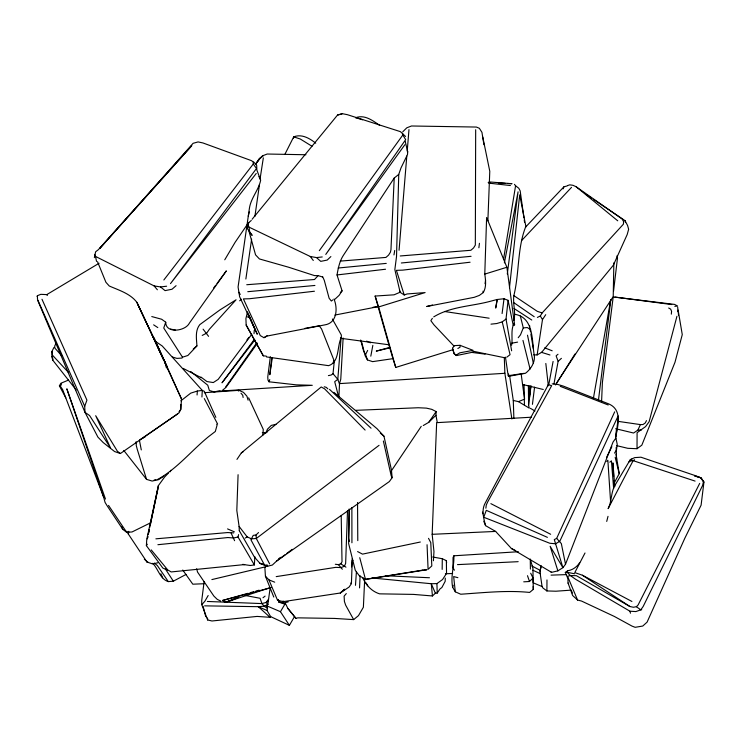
<?xml version="1.0" encoding="UTF-8"?>
<svg xmlns="http://www.w3.org/2000/svg" width="741" height="741" viewBox="0 0 741 741"><rect width="100%" height="100%" fill="white"/><g stroke="black" fill="none" stroke-linecap="round" stroke-linejoin="round"><path stroke-width="1.11" d="M266.982 564.642L264.88 567.671L265.426 576.202L273.79 597.07M616.54 445.61L627.794 448.314L637.019 448.713L637.093 432.688L645.596 426.575L649.125 421.731L676.941 316.287M452.983 567.763L453.047 557.565L453.881 555.787L518.367 551.73M572.367 593.059L571.292 590.123L555.917 591.216L546.904 590.947L546.978 579.944M504.491 357.708L473.721 351.373L471.721 352.41L456.512 355.55L454.196 353.855L452.492 348.289L453.983 346.056L455.104 345.575L460.05 345.325L460.031 347.223L457.855 348.483M567.18 185.926L563.91 186.825L525.573 227.089C517.181 248.605 519.413 273.272 513.846 295.622C512.716 303.94 515.931 312.174 513.93 320.371M556.491 383.199L613.224 296.595L613.854 262.86M442.164 569.412L442.294 558.723L432.679 557M546.904 590.947L542.912 587.965L542.088 586.566L533.168 582.797L532.927 568.495L530.463 559.64M349.122 509.002L348.659 543.653L355.282 570.311L359.32 575.766L365.461 579.295L366.86 579.23L426.964 569.718L422.046 570.237M266.482 356.912L328.596 365.665C339.906 362.09 336.822 346.038 341.332 337.516L341.342 335.015L333.024 320.223M338.924 396.565L339.517 383.606L340.767 379.235L343.129 338.026M423.25 425.529L428.715 422.361L435.958 415.229L436.153 411.588L431.771 409.347L426.362 408.124L418.23 407.745L355.587 410.338M445.267 578.082L445.184 581.305L441.877 587.52L439.978 588.947L437.209 593.087L435.384 593.208L432.438 595.968L413.376 594.393L379.568 593.847C371.676 591.374 365.989 585.131 362.682 577.684M453.881 555.787C454.279 566.532 450.445 576.442 452.649 587.224L455.298 591.818L460.726 594.226C483.595 592.698 506.881 590.123 529.62 592.43L533.279 589.419L533.048 578.036L530.695 573.228M349.317 511.642L348.622 538.123L349.326 541.412M405.216 141.364L407.707 151.84L407.513 154.508L400.964 168.003L398.751 174.394L396.528 256.479L394.851 269.594L400.121 292.297L404.234 295.001L407.078 293.964L425.112 292.575L378.642 306.95L395.75 367.425L452.649 349.789M398.751 174.394L394.212 178.044L343.333 255.413C339.517 261.277 338.22 268.186 337.025 274.948L342.083 290.861L339.165 295.298L334.932 299.244M432.531 305.023L426.714 306.505L474.203 297.326L479.325 295.427L483.28 292.575C486.559 287.026 485.67 280.181 484.781 274.105L486.615 217.511L506.881 267.26L514.597 324.901L513.217 325.28C510.864 331.422 512.781 339.6 511.614 345.195M347.51 510.679L345.639 563.41L344.426 566.254L340.98 567.587L335.719 567.356L276.208 576.618M265.426 576.202L268.918 579.851L277.523 600.229L283.182 601.646L340.286 593.013L349.131 586.992L351.41 583.621L352.327 558.473M487.874 220.809L489.782 171.282L482.78 137.085M514.8 314.286C534.27 317.472 531.751 341.62 534.187 354.707C535.558 361.895 531.01 369.074 525.443 373.288L508.493 376.345L508.595 373.983M601.581 401.585L602.405 382.43L613.14 297.41L614.576 297.039L671.735 304.551M394.212 178.044L390.952 249.837L390.368 252.283L388.553 255.136L385.941 257.423L340.314 261.101M359.552 587.9L360.117 575.84M364.683 579.342L363.377 607.259L358.468 615.651L353.652 619.606L334.524 618.42L297.873 617.846L295.918 618.327L287.851 608.417L285.396 603.331L283.849 603.748L278.977 602.22L277.977 599.488M509.567 375.4L513.281 400.446L513.874 418.322M433.42 560.752L433.967 551.6L432.16 534.317L436.653 422.666L531.297 417.22M201.932 397L202.293 390.414L162.223 345.982L155.777 341.592M254.858 556.658L254.367 564.929L250.365 565.503L242.64 564.42L244.669 564.559L171.171 571.941L167.707 569.903L151.22 549.887M167.429 570.162L162.825 568.041L146.385 545.635L146.755 539.485L158.37 485.624L164.622 477L168.457 473.045M163.78 360.469L152.276 335.451L154.202 338.072L181.517 399.029L180.785 409.421L178.905 412.978L120.366 453.538L114.614 451.556L103.221 442.581L97.914 437.116L85.011 412.366L37.791 300.54M150.423 524.406L158.37 485.624M618.439 416.173L615.938 436.264C618.031 424.908 622.329 409.606 608.611 403.854L563.234 386.07L557.732 384.459L552.202 383.857M197.069 394.981L197.338 391.044L202.293 390.414L204.284 391.322L215.853 417.35M254.033 333.663L254.256 330.31M262.879 435.106L263.268 429.4L248.652 397.824M341.101 337.989L337.803 379.327L339.387 383.727M355.476 585.325L356.43 571.506M94.357 257.627L95.645 251.773L98.368 249.671L191.799 145.616L99.868 248.318L193.095 143.309L198.097 141.92L202.914 142.948L251.264 160.575L253.996 162.316L256.673 165.299L256.868 170.069L260.665 180.211C258.729 190.029 250.949 197.967 249.43 208.165L238.074 286.999L239.621 296.733L257.257 334.237L249.05 315.342M334.367 360.543L333.015 373.696L331.19 375.02L328.402 375.622M399.066 250.263L406.8 156.092M408.976 129.61L407.217 151.062L407.707 151.84M351.586 566.893L352.17 560.001L352.938 560.409M179.053 411.727L180.758 409.44L180.748 404.41M671.327 314.147L671.587 311.313L670.651 309.117L668.669 308.015M542.088 586.566L540.106 573.034L540.773 565.568M529.25 399.325L530.843 386.005M333.978 299.003C337.905 308.312 337.099 323.132 324.678 324.91L267.112 336.043L263.963 337.692L260.276 335.58L243.409 298.901L249.337 298.753L314.416 291.232M703.95 482.076L700.93 477.889L694.567 475.861L700.875 477.815L703.95 482.076L701.097 505.186L684.823 538.235L647.088 622.134L642.762 626.043L635.139 627.312L631.953 626.071L614.419 616.484L581.537 601.062L577.572 600.034L572.626 595.495L568.051 583.037L567.93 578.721L565.318 572.46L567.689 570.727C572.524 570.153 577.128 566.772 579.694 562.678M204.136 581.592L201.7 600.784L201.774 604.656L207.647 619.967L211.963 620.986L257.108 616.419L270.076 617.318L270.669 616.632L267.029 610.491L258.294 606.684L204.627 605.851M511.633 350.808L506.029 319.065L508.085 300.346L504.028 298.743L497.081 299.503L490.838 301.152C471.915 306.376 451.223 306.302 434.022 316.713L433.707 316.889M509.475 287.73L519.71 194.837L525.962 226.894M271.771 357.579L269.807 374.742L272.317 357.69M613.548 291.185L617.512 257.896L616.966 255.849M270.169 587.696L267.862 604.415L266.362 605.675L267.51 608.417L267.029 610.491M478.881 247.772L479.427 243.298M528.639 405.003L530.982 385.913M598.441 400.307L610.825 299.762M634.583 459.763L633.138 460.661L608.12 508.65C611.788 501.583 610.89 493.21 614.493 486.115L630.304 459.624L634.704 457.614L640.946 457.206L695.364 475.657L700.875 477.815L703.478 481.585L702.57 485.485L643.179 606.462L640.77 609.852L635.871 611.575L629.943 611.214L575.692 579.332L570.311 575.535L567.18 572.293L565.318 572.46M532.436 404.345L534.576 387.163M270.345 356.68L267.76 376.993L267.992 380.133L269.048 381.8L296.344 384.857L312.276 385.301L221.754 390.952L225.949 387.413L257.266 343.454M485.864 508.215L486.272 505.038L487.726 501.833L551.665 385.653L548.303 384.718L485.346 502.806C481.196 509.919 483.632 518.265 485.596 525.656L495.646 531.427L511.383 548.479L551.563 572.348L557.871 570.866L562.919 567.652L565.513 564.244L613.048 442.025L615.79 438.255L616.373 429.632M144.347 559.233L148.07 562.428L146.922 562.002L128.397 534.141L128.777 531.316M502.092 313.536L504.028 298.743M507.289 273.938L518.07 191.817L504.389 262.879M485.031 283.71L485.587 279.968M558.01 354.254L556.111 355.828L558.13 361.349L553.953 383.986M245.864 279.024L251.616 239.158M254.895 216.372L259.498 184.472M263.333 157.879L260.035 179.137M370.806 356.162L372.843 345.352M533.668 354.856L537.123 354.93L542.495 319.575L545.728 314.684M333.255 363.09L333.765 359.783L321.557 328.948L319.204 325.808L304.968 328.346M497.081 299.503L495.692 308.08L497.322 299.651M503.547 259.313L515.579 185.769L514.449 184.333M293.482 138.196L293.705 136.853C301.726 133.695 309.581 138.28 315.722 143.18M548.812 384.422L553.092 361.441M393.962 254.932L394.721 250.486M593.356 398.602L610.714 299.753M147.811 536.567L147.348 538.827L147.829 536.623M148.274 534.298L149.2 529.769M149.663 527.509L157.963 488.865M322.604 277.004L318.121 275.633L314.49 275.596L288.499 267.195L259.415 258.942L255.552 254.848L248.837 230.673L247.253 228.515L248.781 222.569L251.264 220.494M148.302 534.409L149.237 529.963M248.244 216.205L249.291 211.889M247.55 311.896L245.91 318.556L246.16 325.058L263.314 355.837L266.26 356.106M254.367 564.929L238.018 537.003L238.602 534.604M606.722 521.423L608.009 516.347M613.428 296.715L613.14 297.41M157.342 479.584C176.932 469.034 191.493 450.509 208.638 436.597L215.316 431.484L217.057 425.232L216.687 424.213M520.339 315.999L523.285 327.911L520.497 334.821L518.218 337.72M452.649 587.224L453.26 585.223M567.689 570.727L567.18 572.293L574.618 573.793M269.048 381.8L269.761 379.568M151.775 316.564L161.658 319.251L165.715 322.196L163.752 328.031L182.481 357.199L182.036 358.06L176.923 358.394L172.394 357.023M170.3 471.776L170.8 470.294M120.366 453.538L117.421 451.26L95.691 415.701L110.511 447.916L89.578 415.544L85.011 412.366L84.706 406.3L86.929 400.131L41.996 299.271M265.852 433.04L267.427 429.196L271.289 425.408L275.948 424.315M563.049 188.89L563.91 186.825M547.599 386.311L548.303 384.718M150.562 522.822L132.009 531.973L126.646 532.279L122.83 529.407L106.889 505.399L105.074 502.426L103.61 497.016L62.587 389.497L60.429 386.394L61.586 383.782M615.66 428.715L633.583 433.022L637.908 430.076L640.4 424.602L642.966 424.537L645.244 422.991L646.476 420.619M557.871 570.866L550.155 546.302L562.919 567.652L554.305 539.587L556.667 538.383L614.687 411.82M618.022 416.183L559.779 541.31L555.583 543.774L549.748 543.246L483.743 517.255L486.291 510.336L547.404 537.355M37.05 296.465L37.43 295.678L40.811 294.334L46.794 294.603L99.062 263.277M55.807 343.768L54.677 346.066L54.917 348.168L61.67 355.736M606.471 457.605L611.853 446.693M76.184 389.951L52.731 360.135L51.953 351.41L53.926 347.446M284.859 154.378L293.705 136.853L300.3 139.021L311.998 146.255M395.75 367.425L392.934 358.653L372.603 361.636L367.462 359.922L365.582 354.504L367.647 350.428M699.699 483.373L638.066 605.054L636.38 606.703L633.388 607.259L629.933 606.527L576.387 575.683L570.311 575.535L567.569 576.322L577.572 600.034M585.01 552.99L574.775 572.617L582.398 575.229L631.916 601.47M267.76 604.545L264.194 606.184L258.294 606.684L270.076 617.318M614.261 485.559L614.076 483.262L619.226 473.666L615.956 453.974M65.829 397.889L59.391 385.866L60.855 383.254L68.524 380.077M182.481 357.199L187.871 355.485L196.93 345.927C196.532 338.804 194.948 330.764 199.774 324.651L219.966 309.895L236.073 299.781L209.333 329.319L206.693 333.144L202.21 335.423M208.165 595.523L204.859 601.266L201.774 604.656M224.764 259.785L235.092 242.344L247.948 223.532M270.669 616.632L289.379 625.348L294.26 617.012M289.379 625.348L280.459 611.696L285.396 603.331M537.382 317.426L540.3 316.018L542.143 312.943L623.394 224.19L623.607 221.605L621.986 218.873L576.053 186.695L572.923 185.287L569.746 184.852L567.569 185.583M555.546 384.968L574.979 354.013M614.521 453.112L616.475 450L617.207 444.202L615.891 438.005M365.109 430.067L324.577 388.821L321.224 386.978L241.362 452.871L236.953 459.392M335.312 564.262L338.433 564.651L340.749 563.808L342.018 561.826L341.203 515.755M258.804 159.954L255.812 163.909L258.489 159.769L263.009 155.74L258.489 159.769L262.509 155.842L267.177 154.026L305.94 154.749M318.121 275.633L314.508 279.514L246.744 284.729M432.364 318.343L430.845 320.658L433.939 324.817L453.983 346.056M421.24 426.353L390.674 471.878M146.385 545.635L147.348 544.209M428.715 422.361L436.153 411.588M405.549 136.455L400.39 131.639L347.409 114.698L342.407 113.688L337.525 115.059L252.125 219.253M225.755 386.848L256.877 342.638M333.895 392.313L377.021 428.687L383.968 436.199L391.405 469.766L392.137 477.686L389.368 481.557L276.588 561.076L272.327 565.059L267.705 566.189L259.915 563.29L254.45 557.112L239.297 530.704M404.864 144.727L325.771 254.404L405.67 139.632L402.835 135.001L402.548 133.232M319.315 250.671L402.835 135.001M251.736 334.33L218.16 379.392L213.297 382.551L206.924 381.559L200.968 377.067M254.256 339.498L222.013 382.81L254.895 339.934M255.812 163.909L260.48 157.75M213.714 287.851L215.677 285.266M216.983 283.544L226.348 270.873L189.381 323.141C185.426 331.218 165.669 333.978 165.715 322.196M163.844 279.978L253.283 164.002L253.2 162.205M268.409 599.413L266.047 602.47L261.934 603.591L207.369 601.46M256.229 173.459L170.486 283.636L256.488 168.513L253.283 164.002M246.929 339.897L248.957 337.359M606.796 461.486L607.852 460.18L610.63 502.259M248.328 223.097L248.781 222.569M346.297 593.578L344.111 596.172L344.417 601.497L345.667 605.184L353.652 619.606M628.646 462.264L631.851 459.198L630.304 459.624M238.333 391.063L238.972 390.322L243.483 392.369L246.929 396.213L248.087 400.177M332.829 299.892L331.347 301.041L329.124 298.262L324.299 280.413L322.668 276.708M342.083 290.861L340.323 292.528M521.562 240.603L571.506 187.371M239.667 300.818L241.223 299.179M399.492 290.416L400.029 291.954L399.492 292.5L394.073 294.816L375.131 296.057L378.105 306.663L334.83 315.082M452.492 348.289L454.122 353.531L456.512 355.55M402.817 131.759L406.8 127.813L411.496 125.989L476.38 127.054L479.362 128.286L481.946 132.343L483.929 144.68M523.73 581.824L529.5 581.509L533.048 578.036M264.602 565.124L250.921 539.8L253.246 535.373L256.034 534.974L258.535 532.547M330.875 256.571L327.207 260.072L320.742 261.369L316.527 257.59L310.275 256.488L249.059 227.154L247.957 225.181M558.13 361.349L561.4 358.338M176.089 285.683L172.014 289.24L165.058 290.629L160.538 286.943L154.091 285.896L95.487 256.405L94.598 254.422M196.93 345.927L193.244 349.048M152.739 563.29C158.231 568.884 160.065 579.11 168.29 581.602L173.348 581.185L186.084 574.414M262.999 597.755L265.093 596.107M180.897 400.825L190.733 393.138L197.338 391.044M506.77 357.19L510.058 354.68L502.222 321.881L506.029 319.065M141.299 449.907L139.401 440.21L177.534 413.987M340.49 338.016L341.332 337.516M379.059 445.322L256.303 538.485L251.505 538.846L247.188 536.901L239.111 526.453L236.814 510.484L238.083 474.694M276.588 561.076L284.877 554.852M286.721 553.471L292.241 549.331M278.681 558.723L280.533 557.352M371.963 577.971L431.29 583.732L436.931 583.584L442.553 579.536L446.536 573.386L446.378 560.687L442.294 558.723M637.019 448.713L641.836 445.156L674.986 362.284L682.266 334.617L678.126 310.081L678.534 315.592M163.733 476.25L158.518 479.677L152.146 481.057L146.551 479.371L123.803 450.463M241.362 452.871L243.28 451.667M263.963 337.692L267.344 335.562M456.373 354.967L459.818 352.818L473.11 350.363L460.05 345.325M524.165 373.334L508.187 375.696L505.455 357.153M145.319 436.755L141.281 438.913M245.197 538.068L247.188 536.901M537.123 354.93L541.625 352.364L613.316 265.25L627.192 234.545L628.646 229.265L627.59 225.514L625.043 220.661L593.43 199.385M513.281 400.446L518.478 401.631L524.535 399.149L521.219 374.362M267.834 601.599L266.047 602.47L267.862 604.415M609.806 462.18L611.418 460.846L613.65 488.495M238.37 597.468L225.236 602.461L222.541 600.469L248.031 593.3M238.028 597.403L225.236 602.461L270.678 587.493M484.781 274.105L506.881 267.26M502.222 321.881L496.785 323.53L490.977 324.15M342.407 113.688L337.525 115.059M135.788 442.09L136.316 441.942L136.233 445.424L137.242 449.278L146.551 479.371M250.245 592.68L253.57 591.744M255.784 591.123L259.109 590.188M389.794 347.881L389.673 347.418L376.271 351.114L389.794 347.881L392.934 358.653M222.541 600.469L271.058 587.65M540.069 571.015L540.096 571.848M211.87 579.582L265.843 566.745M288.221 601.896L283.164 603.072L278.977 601.738L278.227 599.858M220.29 390.553L214.223 391.933L209.379 390.507L207.758 385.209L190.78 371.556M238.018 537.003L233.647 537.985L227.839 537.549L157.898 544.709M157.935 562.752L152.59 563.929L146.922 562.002M420.342 542.014L362.516 554.129L357.597 551.573M511.92 343.166L517.598 342.12M372.982 307.302L374.733 306.996M375.585 306.857L378.105 306.663M422.407 570.19L365.461 579.295L359.746 557.695M641.743 609.732L640.77 609.852L636.38 606.703M160.538 286.943L166.623 286.221M337.025 274.948L385.533 269.233M470.081 262.221L402.678 270.132L396.407 270.345L404.234 295.001M316.527 257.59L322.233 256.942M674.801 306.348L677.598 306.042L674.579 304.412L614.984 297.15M629.72 461.013L633.138 460.661L695.086 481.094M154.193 479.973L155.879 479.798M338.174 268.01L386.256 263.398M401.326 262.981L471.072 256.312M247.781 291.695L314.925 285.461M523.285 327.911L527.314 327.559L530.612 329.606M155.888 538.827L227.691 532.557L233.702 532.918M400.223 255.969L470.859 250.282L473.545 247.966L475.333 245.086L475.676 129.731M378.03 306.459L388.858 344.769L340.98 338.322M204.34 392.702L238.972 390.322M339.517 383.606L504.871 373.297L511.883 418.971M262.323 432.688L266.945 432.42M457.493 564.623L518.172 561.678M432.16 534.317L495.646 531.427M204.164 583.723L192.808 584.195L182.758 570.033M445.387 573.784L452.631 573.488M637.908 430.076L641.382 429.947M551.072 575.136L565.874 574.627M530.352 408.3L534.983 410.986M386.033 575.766L429.465 577.748M488.171 182.527L490.449 182.638M498.397 183.036L505.214 183.37M507.483 183.49L512.031 183.712L489.06 181.906M488.764 183.129L510.419 185.537M471.721 352.41L485.077 354.115M617.661 421.296L640.4 424.602M444.489 311.489L489.143 318.204M244.762 595.384L260.091 598.274L261.934 603.591L264.194 606.184L267.51 608.417M170.495 329.078L175.395 330.069M522.525 384.459L543.264 389.488M457.882 577.665L453.668 576.572L455.298 591.818M357.366 118.245L355.606 117.754C364.507 114.281 372.686 120.533 379.624 125.322M324.243 386.756L326.299 387.376L327.846 388.877M358.246 118.486L362.608 119.801M541.319 352.29L549.979 354.985M542.143 312.943L537.262 311.322L513.846 295.622M247.364 316.842L250.115 317.769M267.705 566.189L259.915 563.29L263.212 564.707M560.27 386.357L608.204 404.984M544.7 347.862L552.175 350.78M268.918 579.851L274.707 582.185M266.362 605.675L280.459 611.696M227.552 528.907L234.36 531.825M515.708 550.656L511.383 548.479M532.909 570.237L540.411 573.719M220.633 601.025L217.261 599.367L213.862 596.07L197.551 572.089L196.643 568.773M490.857 503.648L550.665 534.28M183.138 368.397L201.246 377.697M59.391 385.866L60.429 386.394M531.945 566.013L540.319 570.413M528.389 385.579L528.602 405.16L529.269 408.143L518.478 401.631M345.945 567.171L340.749 563.808M366.73 341.073L368.249 341.99M435.958 415.229L437.227 422.222M513.985 308.478L531.779 320.029M153.628 324.845L157.814 327.587M582.398 575.229L629.933 606.527M586.798 194.939L591.531 198.106M550.989 571.959L551.563 572.348M513.717 302.587L534.196 316.722M350.613 583.056L351.41 583.621M515.579 185.769L518.783 188.26L520.173 190.872L523.924 217.743M576.053 186.695L617.744 220.809M154.36 563.095L157.324 565.531L168.29 581.602M380.328 433.133L383.968 436.199M329.532 389.368L371.037 428.187M556.667 538.383L561.335 543.579L565.513 564.244M283.849 603.748L283.164 603.072L283.145 600.932M52.194 354.902L68.468 372.436M203.099 329.161L208.573 336.349M241.001 393.23L242.752 395.249L243.113 397.491M338.433 564.651L342.333 569.236M333.015 373.696L337.803 379.327L334.7 381.689L338.6 396.648M206.934 617.651L205.609 616.086L203.09 606.249M154.091 285.896L157.379 289.787M287.851 608.417L295.918 618.327M332.376 319.01L333.348 320.251M310.275 256.488L313.286 260.471M568.051 583.037L568.643 583.862M248.837 230.673L252.153 235.379L249.698 232.304L249.059 227.154M126.646 532.279L108.538 505.399M166.419 367.897L165.234 362.599L136.863 302.328C130.305 293.575 118.856 290.231 109.251 285.989L105.926 282.293L97.525 261.693M165.391 568.977L173.348 581.185M540.3 316.018L542.495 319.575M46.794 294.603L47.331 295.492M365.582 354.504L363.618 351.114L360.682 340.026M126.776 531.306L128.397 534.141M246.16 325.058L263.314 355.837M366.137 582.954L367.731 585.862M453.214 568.041L454.39 570.209M367.462 359.922L365.211 355.865L361.765 342.453M428.52 538.337L430.78 542.616L431.808 565.939L428.085 569.338L427.057 544.718M204.294 398.593L217.604 424.019M269.641 563.901L256.303 538.485L256.034 534.974M231.127 533.112L234.591 540.708M392.137 477.686L391.202 475.824L383.366 441.006M137.594 303.995L167.281 367.24L136.863 302.328M164.743 362.553L181.517 399.029M121.57 526.564L122.83 529.407M84.706 406.3L37.495 299.299L37.43 295.678M160.871 573.719L162.677 577.832M435.384 593.208L431.29 583.732L432.438 595.968M247.596 312.248L255.265 330.134M239.111 526.453L239.287 530.667M483.762 521.219L485.596 525.656M513.939 323.317L514.597 324.901M258.998 176.515L259.646 178.155M105.481 499.082L66.829 388.812L103.61 497.016M524.535 399.149L523.989 384.653M527.499 575.701L529.5 581.509M375.131 296.057L378.642 306.95M369.889 341.925L370.194 342.907M388.756 344.445L389.673 347.418M629.943 611.214L630.461 613.205M51.75 356.31L52.731 360.135L51.953 351.41M625.043 220.661L625.524 222.587M508.085 300.346L513.217 325.28M522.961 340.406L530.074 369.046M615.197 457.345L619.226 473.666M95.487 256.405L96.552 261.434M527.509 335.182L533.325 363.173M482.993 291.185L483.28 292.575M530.148 329.68L530.51 331.829M530.88 333.978L533.307 348.576M482.484 512.068L482.752 513.809M524.239 219.975L524.554 222.217M508.4 375.567L508.493 376.345M446.378 560.687L446.619 562.725M545.821 363.47L548.312 385.589M677.691 307.191L678.061 311.804M614.798 486.624L612.918 462.875L613.687 476.463M529.259 385.95L529.815 393.906M613.946 481.002L614.076 483.262M504.297 357.421L504.871 373.297M207.6 618.429L207.647 619.967M616.16 447.481L616.549 459.522M436.931 583.584L437.209 593.087M524.313 399.13L524.433 404.808M533.214 586.39L533.279 589.419M529.648 325.697L529.667 326.874M541.06 565.967L541.087 568.097M530.269 559.038L530.408 569.079M357.551 502.472L357.783 540.634M278.977 601.738L278.977 602.22M351.873 507.492L351.929 542.783M344.491 589.345L340.286 593.013L344.417 589.308M239.936 294.353L239.019 292.25L239.927 294.362"/></g></svg>
